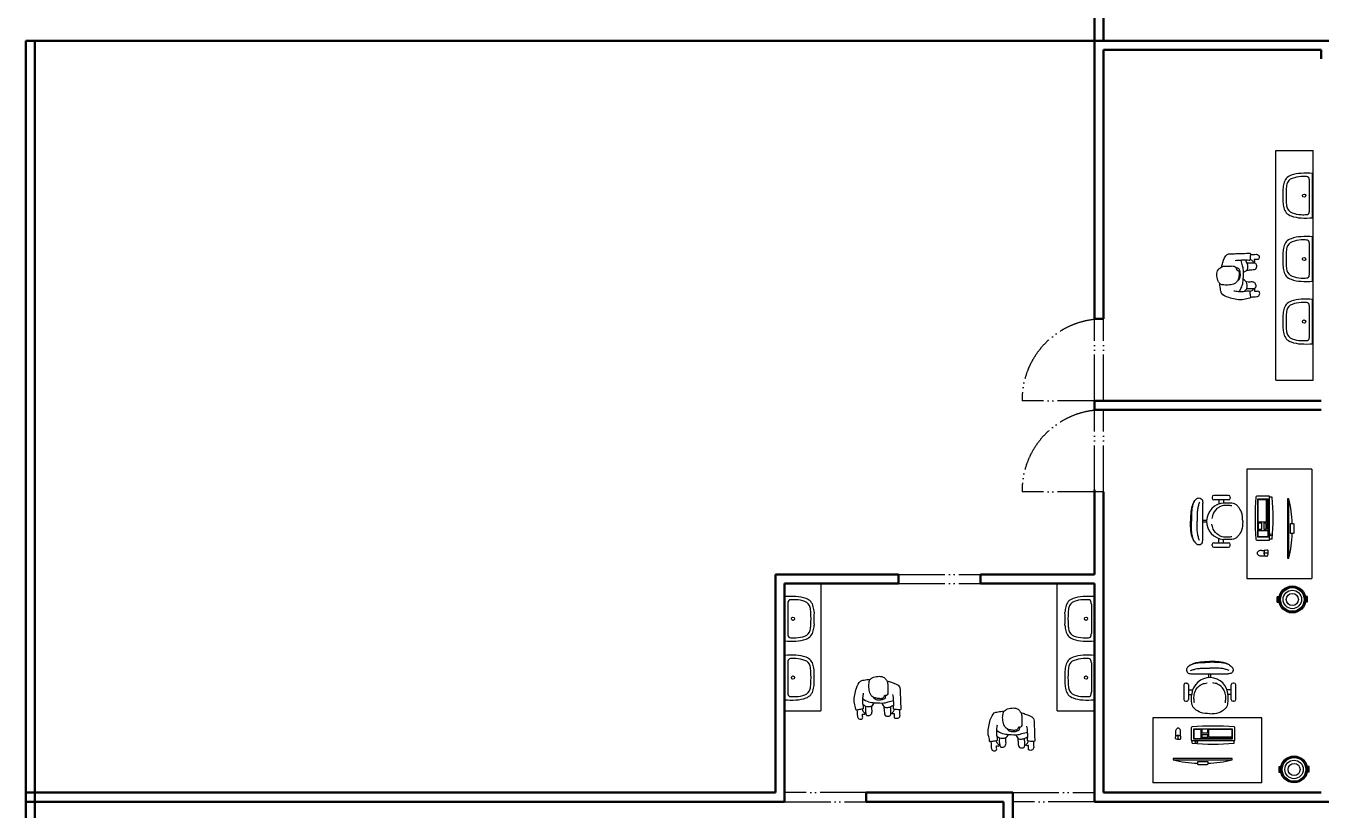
# Model space of a CAD drawing. Header units: millimetres. Extents: x 44692 to 333458, y -26854 to 14445.
# Drawn here: x 299404 to 313656, y -14780 to -6153 of the extents above; entities that cross this region are included whole.
import ezdxf

# ---------------------------------------------------------------- set-up
doc = ezdxf.new("R2010")
doc.units = ezdxf.units.MM
doc.header["$LTSCALE"] = 100
doc.linetypes.add('DIVIDEX2', pattern=[6.604, 5.08, -0.508, 0, -0.508, 0, -0.508])
for name, color, linetype in [('Mesas-estantes', 230, 'Continuous'), ('Muebles', 112, 'Continuous'), ('Personal', 171, 'Continuous'), ('Puertas', 43, 'DIVIDEX2')]:
    doc.layers.add(name, color=color, linetype=linetype)
doc.layers.add('Paredes', color=7, linetype='Continuous', lineweight=50)

# ---------------------------------------------------------------- blocks, each defined once
blk = doc.blocks.new('pa17-16')
for points, knots in [([(5.62, 2.554), (5.619, 2.543), (5.615, 2.525), (5.622, 2.49), (5.635, 2.429), (5.661, 2.406), (5.685, 2.391), (5.732, 2.383), (5.772, 2.384), (5.788, 2.397), (5.802, 2.427), (5.815, 2.416), (5.832, 2.43), (5.838, 2.457), (5.832, 2.504), (5.834, 2.562), (5.814, 2.594), (5.794, 2.628), (5.731, 2.639), (5.704, 2.63), (5.668, 2.626), (5.644, 2.605), (5.623, 2.596), (5.621, 2.567), (5.62, 2.554)], [0, 0, 0, 0, 0.297584, 0.631064, 1.068635, 1.39533, 1.69617, 2.097861, 2.458938, 2.716293, 3.010442, 3.199165, 3.447293, 3.731671, 4.119196, 4.541864, 4.881702, 5.22714, 5.673063, 5.989311, 6.327668, 6.644571, 6.906626, 7.259736, 7.259736, 7.259736, 7.259736]), ([(5.558, 2.439), (5.555, 2.422), (5.552, 2.385), (5.549, 2.333), (5.571, 2.26), (5.543, 2.259), (5.503, 2.253), (5.479, 2.243), (5.478, 2.281), (5.45, 2.344), (5.466, 2.423), (5.478, 2.503), (5.512, 2.58), (5.555, 2.585), (5.608, 2.596), (5.634, 2.6)], [0, 0, 0, 0, 0.404899, 0.829805, 1.276298, 1.516647, 1.885942, 2.122553, 2.418487, 2.881882, 3.382407, 3.897515, 4.613825, 5.020942, 5.393355, 5.393355, 5.393355, 5.393355]), ([(5.82, 2.585), (5.837, 2.582), (5.882, 2.567), (5.976, 2.542), (5.972, 2.461), (5.979, 2.393), (5.981, 2.315), (5.989, 2.261), (5.969, 2.266), (5.94, 2.266), (5.906, 2.267), (5.901, 2.281), (5.909, 2.318), (5.901, 2.361), (5.902, 2.401), (5.896, 2.424), (5.893, 2.435)], [6.682038, 6.682038, 6.682038, 6.682038, 7.076266, 7.806153, 8.304227, 8.77662, 9.284333, 9.649979, 9.844608, 10.160206, 10.472731, 10.661147, 10.998544, 11.371438, 11.724832, 12.051545, 12.051545, 12.051545, 12.051545]), ([(5.552, 2.381), (5.573, 2.365), (5.622, 2.34), (5.692, 2.338), (5.795, 2.332), (5.838, 2.352), (5.881, 2.361), (5.902, 2.366)], [0, 0, 0, 0, 0.49262, 0.970296, 1.525877, 1.91054, 2.357805, 2.357805, 2.357805, 2.357805]), ([(5.555, 2.321), (5.56, 2.315), (5.571, 2.304), (5.589, 2.292), (5.625, 2.291), (5.661, 2.297), (5.673, 2.315), (5.686, 2.33), (5.691, 2.338)], [0, 0, 0, 0, 0.262594, 0.520609, 0.853848, 1.185107, 1.43842, 1.738028, 1.738028, 1.738028, 1.738028]), ([(5.672, 2.399), (5.675, 2.395), (5.684, 2.383), (5.704, 2.372), (5.735, 2.37), (5.774, 2.373), (5.809, 2.387), (5.812, 2.401), (5.814, 2.42)], [0.121052, 0.121052, 0.121052, 0.121052, 0.297289, 0.584433, 0.895396, 1.26174, 1.600834, 1.760925, 1.760925, 1.760925, 1.760925]), ([(5.771, 2.336), (5.774, 2.331), (5.779, 2.32), (5.795, 2.295), (5.815, 2.285), (5.861, 2.291), (5.884, 2.306), (5.899, 2.312), (5.906, 2.315)], [0, 0, 0, 0, 0.233477, 0.532145, 0.79329, 1.163492, 1.458071, 1.725911, 1.725911, 1.725911, 1.725911]), ([(5.491, 2.248), (5.494, 2.237), (5.498, 2.215), (5.497, 2.181), (5.512, 2.145), (5.557, 2.147), (5.563, 2.168), (5.55, 2.213), (5.575, 2.2), (5.591, 2.209), (5.574, 2.226), (5.562, 2.234), (5.556, 2.252), (5.556, 2.26)], [0, 0, 0, 0, 0.324329, 0.654038, 0.980089, 1.31306, 1.562526, 1.890179, 2.123217, 2.319335, 2.559559, 2.78492, 3.066636, 3.066636, 3.066636, 3.066636]), ([(5.587, 2.295), (5.587, 2.288), (5.587, 2.267), (5.588, 2.187), (5.635, 2.19), (5.667, 2.213), (5.661, 2.262), (5.66, 2.288), (5.661, 2.301)], [0.078483, 0.078483, 0.078483, 0.078483, 0.321516, 0.797556, 1.122606, 1.448668, 1.830958, 2.166281, 2.166281, 2.166281, 2.166281]), ([(5.794, 2.299), (5.795, 2.286), (5.798, 2.261), (5.804, 2.2), (5.826, 2.187), (5.867, 2.191), (5.876, 2.212), (5.872, 2.261), (5.871, 2.286), (5.871, 2.298)], [0, 0, 0, 0, 0.353805, 0.775896, 1.041599, 1.377968, 1.615337, 2.001902, 2.313716, 2.313716, 2.313716, 2.313716]), ([(5.971, 2.265), (5.97, 2.255), (5.969, 2.234), (5.979, 2.202), (5.967, 2.164), (5.922, 2.163), (5.913, 2.183), (5.923, 2.229), (5.899, 2.213), (5.882, 2.221), (5.898, 2.24), (5.908, 2.248), (5.912, 2.262), (5.913, 2.268)], [0.038839, 0.038839, 0.038839, 0.038839, 0.324329, 0.654038, 0.980089, 1.31306, 1.562526, 1.890179, 2.123217, 2.319335, 2.559559, 2.78492, 2.989829, 2.989829, 2.989829, 2.989829])]:
    blk.add_open_spline(points, degree=3, knots=knots)

msp = doc.modelspace()

# ---------------------------------------------------------------- linework, layer by layer
at = {"layer": 'Mesas-estantes'}
for p, q in [((307651.952, -14332.695), (307651.952, -12860.029)), ((307651.952, -14587.573), (307651.952, -14432.695))]:
    msp.add_line(p, q, dxfattribs=at)
at = {"layer": 'Muebles'}
for p, q in [((313157.698, -10050.631), (313157.698, -7522.611)), ((313157.698, -7522.611), (313568.972, -7522.611)), ((313568.972, -10050.631), (313568.972, -7522.611)), ((313561.942, -8264.97), (313561.942, -7776.12)), ((313527.34, -8182.029), (313527.34, -7859.062)), ((313561.942, -8961.994), (313561.942, -8473.144)), ((313527.34, -8879.052), (313527.34, -8556.085)), ((313527.34, -9567.665), (313527.34, -9244.698)), ((313561.942, -9650.606), (313561.942, -9161.756)), ((313157.698, -10050.631), (313568.972, -10050.631)), ((313555.368, -11030.577), (312838.711, -11030.577)), ((312838.711, -11030.577), (312838.711, -12232.16)), ((313555.368, -11030.577), (313555.368, -12232.16)), ((312456.534, -11337.895), (312456.534, -11347.908)), ((312636.772, -11317.869), (312476.561, -11317.869)), ((312636.772, -11367.935), (312476.561, -11367.935)), ((312531.633, -11367.935), (312531.633, -11413.769)), ((312581.699, -11367.935), (312581.699, -11403.427)), ((312656.798, -11337.895), (312656.798, -11347.908)), ((313089.333, -11326.61), (312949.381, -11326.61)), ((312959.394, -11356.65), (313075.329, -11356.65)), ((312959.394, -11779.207), (312959.394, -11356.65)), ((312963.297, -11362.3), (313050.459, -11362.3)), ((312963.297, -11614.297), (312963.297, -11362.3)), ((313050.459, -11362.3), (313050.459, -11614.297)), ((313057.777, -11362.3), (313070.486, -11362.3)), ((313057.777, -11614.297), (313057.777, -11362.3)), ((313070.486, -11362.3), (313070.486, -11614.297)), ((313075.329, -11356.65), (313075.329, -11779.207)), ((313089.333, -11809.246), (313089.333, -11326.61)), ((313119.373, -11336.623), (313089.333, -11336.623)), ((313302.313, -11356.451), (313286.126, -11356.451)), ((313286.126, -11356.451), (313286.126, -12007.765)), ((313302.313, -12007.765), (313302.313, -11356.451)), ((312354.173, -11803.381), (312354.173, -11402.853)), ((312396.834, -11593.104), (312354.173, -11593.104)), ((312396.834, -11613.13), (312354.173, -11613.13)), ((313050.459, -11614.297), (312963.297, -11614.297)), ((313003.335, -11625.13), (312963.297, -11625.13)), ((312963.297, -11625.13), (312963.297, -11690.214)), ((313003.335, -11690.214), (313003.335, -11625.13)), ((313050.459, -11625.13), (313027.001, -11625.13)), ((313027.001, -11625.13), (313027.001, -11690.214)), ((313050.459, -11690.214), (313050.459, -11625.13)), ((313070.486, -11614.297), (313057.777, -11614.297)), ((313057.777, -11625.13), (313070.486, -11625.13)), ((313057.777, -11690.214), (313057.777, -11625.13)), ((313070.486, -11625.13), (313070.486, -11690.214)), ((312531.633, -11838.3), (312531.633, -11792.465)), ((312581.699, -11838.3), (312581.699, -11802.807)), ((312949.381, -11809.246), (313089.333, -11809.246)), ((313075.329, -11779.207), (312959.394, -11779.207)), ((312963.297, -11690.214), (313003.335, -11690.214)), ((312963.297, -11702.692), (313070.486, -11702.692)), ((312963.297, -11774.704), (312963.297, -11702.692)), ((313070.486, -11774.704), (312963.297, -11774.704)), ((313027.001, -11690.214), (313050.459, -11690.214)), ((313070.486, -11690.214), (313057.777, -11690.214)), ((313070.486, -11702.692), (313070.486, -11774.704)), ((313119.373, -11799.233), (313089.333, -11799.233)), ((312456.534, -11868.339), (312456.534, -11858.326)), ((312476.561, -11838.3), (312636.772, -11838.3)), ((312476.561, -11888.366), (312636.772, -11888.366)), ((312656.798, -11868.339), (312656.798, -11858.326)), ((313073.452, -11952.518), (313028.607, -11952.518)), ((313286.126, -12007.765), (313302.313, -12007.765)), ((312838.711, -12232.16), (313555.368, -12232.16)), ((308151.952, -12287.573), (308161.952, -12287.573)), ((308151.952, -12287.573), (308151.952, -13687.573)), ((310752.743, -13687.573), (310752.743, -12287.573)), ((307751.952, -12430.756), (307751.952, -12919.606)), ((307786.554, -12513.698), (307786.554, -12836.665)), ((311128.141, -12513.698), (311128.141, -12836.665)), ((311162.743, -12430.756), (311162.743, -12919.606)), ((313172.859, -12434.104), (313173.571, -12433.67)), ((313194.36, -12434.104), (313172.859, -12434.104)), ((313172.859, -12434.104), (313172.859, -12435.092)), ((313172.859, -12435.092), (313172.859, -12491.972)), ((313172.859, -12435.092), (313174.281, -12435.092)), ((313172.859, -12491.972), (313172.859, -12492.96)), ((313172.859, -12491.972), (313174.281, -12491.972)), ((313172.859, -12492.96), (313173.571, -12493.394)), ((313172.859, -12492.96), (313194.612, -12492.96)), ((313194.447, -12433.67), (313173.571, -12433.67)), ((313173.571, -12493.394), (313194.702, -12493.394)), ((313174.281, -12491.972), (313174.281, -12435.092)), ((313181.391, -12435.092), (313174.281, -12435.092)), ((313181.391, -12491.972), (313174.281, -12491.972)), ((313181.391, -12491.972), (313181.391, -12435.092)), ((313182.813, -12435.092), (313181.391, -12435.092)), ((313181.391, -12491.972), (313182.813, -12491.972)), ((313182.813, -12435.092), (313182.813, -12491.972)), ((313194.168, -12435.092), (313182.813, -12435.092)), ((313194.411, -12491.972), (313182.813, -12491.972)), ((313504.554, -12429.691), (313484.326, -12429.691)), ((313505.266, -12430.125), (313484.425, -12430.125)), ((313484.646, -12431.113), (313495.312, -12431.113)), ((313485.708, -12489.415), (313504.554, -12489.415)), ((313485.786, -12488.981), (313505.266, -12488.981)), ((313485.959, -12487.993), (313496.734, -12487.993)), ((313495.312, -12487.993), (313495.312, -12431.113)), ((313496.734, -12431.113), (313495.312, -12431.113)), ((313495.312, -12487.993), (313496.734, -12487.993)), ((313496.734, -12431.113), (313496.734, -12487.993)), ((313496.734, -12431.113), (313503.844, -12431.113)), ((313496.734, -12487.993), (313503.844, -12487.993)), ((313503.844, -12431.113), (313503.844, -12487.993)), ((313505.266, -12431.113), (313503.844, -12431.113)), ((313503.844, -12487.993), (313505.266, -12487.993)), ((313505.266, -12430.125), (313504.554, -12429.691)), ((313505.266, -12488.981), (313504.554, -12489.415)), ((313505.266, -12431.113), (313505.266, -12430.125)), ((313505.266, -12487.993), (313505.266, -12431.113)), ((313505.266, -12488.981), (313505.266, -12487.993)), ((307751.952, -13078.222), (307751.952, -13567.072)), ((311162.743, -13078.222), (311162.743, -13567.072)), ((307786.554, -13161.164), (307786.554, -13484.131)), ((311128.141, -13161.164), (311128.141, -13484.131)), ((312167.048, -13382.238), (312177.061, -13382.238)), ((312232.006, -13279.877), (312632.534, -13279.877)), ((312422.257, -13322.538), (312422.257, -13279.877)), ((312442.283, -13322.538), (312442.283, -13279.877)), ((312697.492, -13382.238), (312687.479, -13382.238)), ((312147.021, -13402.264), (312147.021, -13562.475)), ((312197.087, -13402.264), (312197.087, -13562.475)), ((312197.087, -13457.337), (312242.922, -13457.337)), ((312197.087, -13507.403), (312232.58, -13507.403)), ((312667.453, -13457.337), (312621.618, -13457.337)), ((312667.453, -13507.403), (312631.96, -13507.403)), ((312667.453, -13562.475), (312667.453, -13402.264)), ((312717.519, -13562.475), (312717.519, -13402.264)), ((312167.048, -13582.502), (312177.061, -13582.502)), ((312697.492, -13582.502), (312687.479, -13582.502)), ((307751.952, -13687.573), (308151.952, -13687.573)), ((310752.743, -13687.573), (311162.743, -13687.573)), ((313004.81, -13764.414), (311803.227, -13764.414)), ((311803.227, -13764.414), (311803.227, -14481.072)), ((313004.81, -14481.072), (313004.81, -13764.414)), ((312082.869, -13999.156), (312082.869, -13954.311)), ((312226.141, -13875.084), (312226.141, -14015.037)), ((312256.18, -14001.033), (312256.18, -13885.097)), ((312256.18, -13885.097), (312678.737, -13885.097)), ((312260.683, -13996.189), (312260.683, -13889)), ((312260.683, -13889), (312332.695, -13889)), ((312332.695, -13889), (312332.695, -13996.189)), ((312410.257, -13889), (312345.173, -13889)), ((312345.173, -13889), (312345.173, -13929.039)), ((312345.173, -13929.039), (312410.257, -13929.039)), ((312410.257, -13952.705), (312345.173, -13952.705)), ((312345.173, -13952.705), (312345.173, -13976.163)), ((312410.257, -13929.039), (312410.257, -13889)), ((312410.257, -13976.163), (312410.257, -13952.705)), ((312421.09, -13976.163), (312421.09, -13889)), ((312421.09, -13889), (312673.088, -13889)), ((312673.088, -13889), (312673.088, -13976.163)), ((312678.737, -13885.097), (312678.737, -14001.033)), ((312708.777, -14015.037), (312708.777, -13875.084)), ((312226.141, -14015.037), (312708.777, -14015.037)), ((312236.154, -14045.076), (312236.154, -14015.037)), ((312678.737, -14001.033), (312256.18, -14001.033)), ((312332.695, -13996.189), (312260.683, -13996.189)), ((312345.173, -13976.163), (312410.257, -13976.163)), ((312345.173, -13996.189), (312345.173, -13983.481)), ((312345.173, -13983.481), (312410.257, -13983.481)), ((312410.257, -13996.189), (312345.173, -13996.189)), ((312410.257, -13983.481), (312410.257, -13996.189)), ((312673.088, -13976.163), (312421.09, -13976.163)), ((312421.09, -13996.189), (312421.09, -13983.481)), ((312421.09, -13983.481), (312673.088, -13983.481)), ((312673.088, -13996.189), (312421.09, -13996.189)), ((312673.088, -13983.481), (312673.088, -13996.189)), ((312698.764, -14045.076), (312698.764, -14015.037)), ((312027.622, -14211.83), (312027.622, -14228.017)), ((312678.936, -14211.83), (312027.622, -14211.83)), ((312027.622, -14228.017), (312678.936, -14228.017)), ((312678.936, -14228.017), (312678.936, -14211.83)), ((313191.897, -14303.983), (313192.609, -14303.55)), ((313213.399, -14303.983), (313191.897, -14303.983)), ((313191.897, -14303.983), (313191.897, -14304.972)), ((313191.897, -14304.972), (313191.897, -14361.852)), ((313191.897, -14304.972), (313193.319, -14304.972)), ((313191.897, -14361.852), (313191.897, -14362.84)), ((313191.897, -14361.852), (313193.319, -14361.852)), ((313191.897, -14362.84), (313192.609, -14363.274)), ((313191.897, -14362.84), (313213.65, -14362.84)), ((313213.485, -14303.55), (313192.609, -14303.55)), ((313192.609, -14363.274), (313213.74, -14363.274)), ((313193.319, -14361.852), (313193.319, -14304.972)), ((313200.429, -14304.972), (313193.319, -14304.972)), ((313200.429, -14361.852), (313193.319, -14361.852)), ((313200.429, -14361.852), (313200.429, -14304.972)), ((313201.851, -14304.972), (313200.429, -14304.972)), ((313200.429, -14361.852), (313201.851, -14361.852)), ((313201.851, -14304.972), (313201.851, -14361.852)), ((313213.206, -14304.972), (313201.851, -14304.972)), ((313213.449, -14361.852), (313201.851, -14361.852)), ((313523.593, -14299.571), (313503.365, -14299.571)), ((313524.305, -14300.004), (313503.464, -14300.004)), ((313503.684, -14300.993), (313514.351, -14300.993)), ((313504.746, -14359.295), (313523.593, -14359.295)), ((313504.824, -14358.861), (313524.305, -14358.861)), ((313504.997, -14357.873), (313515.773, -14357.873)), ((313514.351, -14357.873), (313514.351, -14300.993)), ((313515.773, -14300.993), (313514.351, -14300.993)), ((313514.351, -14357.873), (313515.773, -14357.873)), ((313515.773, -14300.993), (313515.773, -14357.873)), ((313515.773, -14300.993), (313522.883, -14300.993)), ((313515.773, -14357.873), (313522.883, -14357.873)), ((313522.883, -14300.993), (313522.883, -14357.873)), ((313524.305, -14300.993), (313522.883, -14300.993)), ((313522.883, -14357.873), (313524.305, -14357.873)), ((313524.305, -14300.004), (313523.593, -14299.571)), ((313524.305, -14358.861), (313523.593, -14359.295)), ((313524.305, -14300.993), (313524.305, -14300.004)), ((313524.305, -14357.873), (313524.305, -14300.993)), ((313524.305, -14358.861), (313524.305, -14357.873)), ((313004.81, -14481.072), (311803.227, -14481.072))]:
    msp.add_line(p, q, dxfattribs=at)
for points in [[(313356.675, -11634.958), (313356.675, -11729.258, -0.414213562), (313349.041, -11736.892), (313318.392, -11736.892), (313318.392, -11627.325), (313349.041, -11627.325, -0.414213562)], [(312400.429, -14282.378), (312306.129, -14282.378, -0.414213562), (312298.495, -14274.745), (312298.495, -14244.095), (312408.062, -14244.095), (312408.062, -14274.745, -0.414213562)]]:
    msp.add_lwpolyline(points, format="xyb", close=True, dxfattribs=at)
for centre, radius in [((313468.698, -8020.545), 17.983), ((313468.698, -8717.569), 17.983), ((313468.698, -9406.181), 17.983), ((313106.019, -11751.385), 12.174), ((313339.815, -12462.912), 148.28), ((313339.815, -12462.912), 137.813), ((313339.815, -12462.912), 129.948), ((313339.815, -12462.912), 101.508), ((313339.815, -12462.912), 66.656), ((307845.196, -12675.181), 17.983), ((311069.499, -12675.181), 17.983), ((307845.196, -13322.647), 17.983), ((311069.499, -13322.647), 17.983), ((312284.002, -14031.723), 12.174), ((313358.854, -14332.791), 148.28), ((313358.854, -14332.791), 137.813), ((313358.854, -14332.791), 129.948), ((313358.854, -14332.791), 101.508), ((313358.854, -14332.791), 66.656)]:
    msp.add_circle(centre, radius, dxfattribs=at)
for centre, radius, start, end in [((313367.053, -7914.99), 125.102, 109.34062, 167.4428702), ((313367.053, -7914.99), 89.135, 109.34062, 167.4428702), ((313455.095, -8165.829), 390.943, 92.6930361, 109.3406203), ((313455.095, -8165.829), 354.977, 92.6930361, 109.3406203), ((313491.832, -8946.853), 1172.83, 86.5729043, 92.6930361), ((313456.234, -8947.968), 1136.863, 88.0233762, 90.8979986), ((313495.282, -7843.057), 31.275, 5.5937168, 89.6994569), ((314406.962, -8020.545), 1172.83, 176.4982177, 183.5017823), ((313626.535, -7972.788), 390.943, 167.4428702, 176.4982177), ((314406.962, -8020.545), 1136.863, 176.4982177, 183.5017823), ((313626.535, -7972.788), 354.977, 167.4428702, 176.4982177), ((313331.868, -7859.062), 195.472, 0.0000002, 5.5937168), ((313626.535, -8068.302), 390.943, 183.5017823, 192.5571298), ((313626.535, -8068.302), 354.977, 183.5017823, 192.5571298), ((313367.053, -8126.1), 125.102, 192.5571298, 250.65938), ((313367.053, -8126.1), 89.135, 192.5571298, 250.65938), ((313455.095, -7875.261), 390.943, 250.6593797, 267.3069639), ((313455.095, -7875.261), 354.977, 250.6593797, 267.3069639), ((313491.832, -7094.238), 1172.83, 267.3069639, 273.4270957), ((313456.234, -7093.122), 1136.863, 269.1020014, 271.9766238), ((313495.282, -8198.033), 31.275, 270.3005431, 354.4062832), ((313331.868, -8182.029), 195.472, 354.4062832, 359.9999998), ((313367.053, -8612.014), 125.102, 109.34062, 167.4428702), ((313367.053, -8612.014), 89.135, 109.34062, 167.4428702), ((313455.095, -8862.853), 390.943, 92.6930361, 109.3406203), ((313455.095, -8862.853), 354.977, 92.6930361, 109.3406203), ((313491.832, -9643.876), 1172.83, 86.5729043, 92.6930361), ((313456.234, -9644.992), 1136.863, 88.0233762, 90.8979986), ((313495.282, -8540.08), 31.275, 5.5937168, 89.6994569), ((313331.868, -8556.085), 195.472, 0.0000002, 5.5937168), ((314406.962, -8717.569), 1172.83, 176.4982177, 183.5017823), ((313626.535, -8669.811), 390.943, 167.4428702, 176.4982177), ((314406.962, -8717.569), 1136.863, 176.4982177, 183.5017823), ((313626.535, -8669.811), 354.977, 167.4428702, 176.4982177), ((313626.535, -8765.326), 390.943, 183.5017823, 192.5571298), ((313626.535, -8765.326), 354.977, 183.5017823, 192.5571298), ((313367.053, -8823.123), 125.102, 192.5571298, 250.65938), ((313367.053, -8823.123), 89.135, 192.5571298, 250.65938), ((313455.095, -8572.284), 390.943, 250.6593797, 267.3069639), ((313455.095, -8572.284), 354.977, 250.6593797, 267.3069639), ((313491.832, -7791.261), 1172.83, 267.3069639, 273.4270957), ((313456.234, -7790.145), 1136.863, 269.1020014, 271.9766238), ((313495.282, -8895.057), 31.275, 270.3005431, 354.4062832), ((313331.868, -8879.052), 195.472, 354.4062832, 359.9999998), ((313367.053, -9300.627), 125.102, 109.34062, 167.4428702), ((313367.053, -9300.627), 89.135, 109.34062, 167.4428702), ((313455.095, -9551.466), 390.943, 92.6930361, 109.3406203), ((313455.095, -9551.466), 354.977, 92.6930361, 109.3406203), ((313491.832, -10332.489), 1172.83, 86.5729043, 92.6930361), ((313456.234, -10333.605), 1136.863, 88.0233762, 90.8979986), ((313495.282, -9228.693), 31.275, 5.5937168, 89.6994569), ((313331.868, -9244.698), 195.472, 0.0000002, 5.5937168), ((314406.962, -9406.181), 1172.83, 176.4982177, 183.5017823), ((313626.535, -9358.424), 390.943, 167.4428702, 176.4982177), ((314406.962, -9406.181), 1136.863, 176.4982177, 183.5017823), ((313626.535, -9358.424), 354.977, 167.4428702, 176.4982177), ((313626.535, -9453.939), 390.943, 183.5017823, 192.5571298), ((313367.053, -9511.736), 125.102, 192.5571298, 250.65938), ((313626.535, -9453.939), 354.977, 183.5017823, 192.5571298), ((313367.053, -9511.736), 89.135, 192.5571298, 250.65938), ((313455.095, -9260.897), 390.943, 250.6593797, 267.3069639), ((313455.095, -9260.897), 354.977, 250.6593797, 267.3069639), ((313491.832, -8479.874), 1172.83, 267.3069639, 273.4270957), ((313456.234, -8478.758), 1136.863, 269.1020014, 271.9766238), ((313495.282, -9583.67), 31.275, 270.3005431, 354.4062832), ((313331.868, -9567.665), 195.472, 354.4062832, 359.9999998), ((312476.561, -11337.895), 20.026, 90, 180), ((312476.561, -11347.908), 20.026, 180, 270), ((312636.772, -11337.895), 20.026, 0, 90), ((312636.772, -11347.908), 20.026, 270, 0), ((315660.203, -11567.928), 2730.65, 175.140832, 184.859168), ((312949.381, -11336.623), 10.013, 90, 180), ((310110.653, -11567.928), 3017.598, 355.6038543, 4.3961457), ((311914.584, -11682.108), 1425.428, 2.202588, 13.2065658), ((312596.848, -11603.117), 200.264, 91.3986494, 265.6618414), ((312949.381, -11799.233), 10.013, 180, 270), ((311914.584, -11682.108), 1425.428, 346.7934342, 357.797412), ((312476.561, -11858.326), 20.026, 90, 180), ((312476.561, -11868.339), 20.026, 180, 270), ((312636.772, -11858.326), 20.026, 0, 90), ((312636.772, -11868.339), 20.026, 270, 0), ((307822.062, -13601.489), 1172.83, 87.3069639, 93.4270957), ((307982.026, -12513.698), 195.472, 174.4062832, 179.9999998), ((307818.612, -12497.693), 31.275, 90.3005431, 174.4062832), ((307857.66, -13602.605), 1136.863, 89.1020014, 91.9766238), ((307858.799, -12820.466), 354.977, 70.6593797, 87.3069639), ((307858.799, -12820.466), 390.943, 70.6593797, 87.3069639), ((307946.841, -12569.627), 89.135, 12.5571298, 70.65938), ((307946.841, -12569.627), 125.102, 12.5571298, 70.65938), ((310967.854, -12569.627), 125.102, 109.34062, 167.4428702), ((310967.854, -12569.627), 89.135, 109.34062, 167.4428702), ((311055.896, -12820.466), 390.943, 92.6930361, 109.3406203), ((311055.896, -12820.466), 354.977, 92.6930361, 109.3406203), ((311092.633, -13601.489), 1172.83, 86.5729043, 92.6930361), ((311057.035, -13602.605), 1136.863, 88.0233762, 90.8979986), ((311096.083, -12497.693), 31.275, 5.5937168, 89.6994569), ((310932.669, -12513.698), 195.472, 0.0000002, 5.5937168), ((307687.358, -12627.424), 354.977, 3.5017823, 12.5571298), ((306906.932, -12675.181), 1136.863, 356.4982177, 3.5017823), ((307687.358, -12627.424), 390.943, 3.5017823, 12.5571298), ((309248.212, -12675.181), 1172.83, 176.4982177, 183.5017823), ((311227.337, -12627.424), 390.943, 167.4428702, 176.4982177), ((309666.483, -12675.181), 1172.83, 356.4982177, 3.5017823), ((312007.763, -12675.181), 1136.863, 176.4982177, 183.5017823), ((311227.337, -12627.424), 354.977, 167.4428702, 176.4982177), ((307946.841, -12780.736), 89.135, 289.34062, 347.4428702), ((307946.841, -12780.736), 125.102, 289.34062, 347.4428702), ((307687.358, -12722.939), 354.977, 347.4428702, 356.4982177), ((307687.358, -12722.939), 390.943, 347.4428702, 356.4982177), ((311227.337, -12722.939), 390.943, 183.5017823, 192.5571298), ((310967.854, -12780.736), 125.102, 192.5571298, 250.65938), ((311227.337, -12722.939), 354.977, 183.5017823, 192.5571298), ((310967.854, -12780.736), 89.135, 192.5571298, 250.65938), ((307822.062, -11748.874), 1172.83, 266.5729043, 272.6930361), ((307982.026, -12836.665), 195.472, 180.0000002, 185.5937168), ((307818.612, -12852.67), 31.275, 185.5937168, 269.6994569), ((307857.66, -11747.758), 1136.863, 268.0233762, 270.8979986), ((307858.799, -12529.897), 354.977, 272.6930361, 289.3406203), ((307858.799, -12529.897), 390.943, 272.6930361, 289.3406203), ((311055.896, -12529.897), 390.943, 250.6593797, 267.3069639), ((311055.896, -12529.897), 354.977, 250.6593797, 267.3069639), ((311092.633, -11748.874), 1172.83, 267.3069639, 273.4270957), ((311057.035, -11747.758), 1136.863, 269.1020014, 271.9766238), ((311096.083, -12852.67), 31.275, 270.3005431, 354.4062832), ((310932.669, -12836.665), 195.472, 354.4062832, 359.9999998), ((307822.062, -14248.955), 1172.83, 87.3069639, 93.4270957), ((307858.799, -13467.932), 390.943, 70.6593797, 87.3069639), ((307946.841, -13217.093), 125.102, 12.5571298, 70.65938), ((310967.854, -13217.093), 125.102, 109.34062, 167.4428702), ((311055.896, -13467.932), 390.943, 92.6930361, 109.3406203), ((311092.633, -14248.955), 1172.83, 86.5729043, 92.6930361), ((307982.026, -13161.164), 195.472, 174.4062832, 179.9999998), ((307818.612, -13145.159), 31.275, 90.3005431, 174.4062832), ((307857.66, -14250.071), 1136.863, 89.1020014, 91.9766238), ((307858.799, -13467.932), 354.977, 70.6593797, 87.3069639), ((307946.841, -13217.093), 89.135, 12.5571298, 70.65938), ((307687.358, -13274.89), 354.977, 3.5017823, 12.5571298), ((306906.932, -13322.647), 1136.863, 356.4982177, 3.5017823), ((307687.358, -13274.89), 390.943, 3.5017823, 12.5571298), ((306906.932, -13322.647), 1172.83, 356.4982177, 3.5017823), ((312007.763, -13322.647), 1172.83, 176.4982177, 183.5017823), ((311227.337, -13274.89), 390.943, 167.4428702, 176.4982177), ((312007.763, -13322.647), 1136.863, 176.4982177, 183.5017823), ((311227.337, -13274.89), 354.977, 167.4428702, 176.4982177), ((310967.854, -13217.093), 89.135, 109.34062, 167.4428702), ((311055.896, -13467.932), 354.977, 92.6930361, 109.3406203), ((311057.035, -14250.071), 1136.863, 88.0233762, 90.8979986), ((311096.083, -13145.159), 31.275, 5.5937168, 89.6994569), ((310932.669, -13161.164), 195.472, 0.0000002, 5.5937168), ((307687.358, -13370.405), 354.977, 347.4428702, 356.4982177), ((307687.358, -13370.405), 390.943, 347.4428702, 356.4982177), ((311227.337, -13370.405), 390.943, 183.5017823, 192.5571298), ((311227.337, -13370.405), 354.977, 183.5017823, 192.5571298), ((312167.048, -13402.264), 20.026, 90, 180), ((312177.061, -13402.264), 20.026, 0, 90), ((312432.27, -13522.551), 200.264, 1.3986494, 175.6618414), ((312687.479, -13402.264), 20.026, 90, 180), ((312697.492, -13402.264), 20.026, 0, 90), ((307982.026, -13484.131), 195.472, 180.0000002, 185.5937168), ((307818.612, -13500.135), 31.275, 185.5937168, 269.6994569), ((307857.66, -12395.224), 1136.863, 268.0233762, 270.8979986), ((307858.799, -13177.363), 354.977, 272.6930361, 289.3406203), ((307946.841, -13428.202), 89.135, 289.34062, 347.4428702), ((307946.841, -13428.202), 125.102, 289.34062, 347.4428702), ((310967.854, -13428.202), 125.102, 192.5571298, 250.65938), ((310967.854, -13428.202), 89.135, 192.5571298, 250.65938), ((311055.896, -13177.363), 354.977, 250.6593797, 267.3069639), ((311057.035, -12395.224), 1136.863, 269.1020014, 271.9766238), ((311096.083, -13500.135), 31.275, 270.3005431, 354.4062832), ((310932.669, -13484.131), 195.472, 354.4062832, 359.9999998), ((307822.062, -12396.34), 1172.83, 266.5729043, 272.6930361), ((307858.799, -13177.363), 390.943, 272.6930361, 289.3406203), ((311055.896, -13177.363), 390.943, 250.6593797, 267.3069639), ((311092.633, -12396.34), 1172.83, 267.3069639, 273.4270957), ((312167.048, -13562.475), 20.026, 180, 270), ((312177.061, -13562.475), 20.026, 270, 0), ((312687.479, -13562.475), 20.026, 180, 270), ((312697.492, -13562.475), 20.026, 270, 0), ((312236.154, -13875.084), 10.013, 90, 180), ((312467.459, -16585.907), 2730.65, 85.140832, 94.859168), ((312698.764, -13875.084), 10.013, 0, 90), ((312467.459, -11036.357), 3017.598, 265.6038543, 274.3961457), ((312353.279, -12840.287), 1425.428, 256.7934342, 267.797412), ((312353.279, -12840.287), 1425.428, 272.202588, 283.2065658)]:
    msp.add_arc(centre, radius, start, end, dxfattribs=at)
for points in [[(312259.113, -11386.377), (312238.214, -11431.042), (312221.655, -11524.79), (312217.856, -11603.117)], [(312259.113, -11386.377), (312249.121, -11409.335), (312237.332, -11449.452), (312231.091, -11500.315), (312228.332, -11603.117)], [(312259.113, -11386.377), (312276.426, -11364.417), (312304.017, -11347.007), (312325.01, -11348.808), (312346.603, -11363.816), (312352.527, -11384.039), (312354.173, -11402.853)], [(312318.569, -11391.242), (312312.282, -11409.335), (312300.493, -11449.452), (312294.252, -11500.315), (312291.493, -11603.117)], [(312794.637, -11603.117), (312779.087, -11501.54), (312741.73, -11438.934), (312718.273, -11417.195), (312660.066, -11402.413), (312581.699, -11403.427)], [(312673.114, -11432.704), (312627.245, -11428.19), (312566.945, -11433.735), (312529.837, -11450.242), (312467.991, -11518.333), (312454.942, -11572.052)], [(312259.113, -11819.857), (312238.214, -11775.192), (312221.655, -11681.444), (312217.856, -11603.117)], [(312259.113, -11819.857), (312249.121, -11796.9), (312237.332, -11756.782), (312231.091, -11705.92), (312228.332, -11603.117)], [(312318.569, -11814.992), (312312.282, -11796.9), (312300.493, -11756.782), (312294.252, -11705.92), (312291.493, -11603.117)], [(312673.114, -11773.53), (312627.245, -11778.044), (312566.945, -11772.499), (312529.837, -11755.992), (312467.991, -11687.901), (312454.942, -11634.182)], [(312794.637, -11603.117), (312779.087, -11704.694), (312741.73, -11767.3), (312718.273, -11789.039), (312660.066, -11803.821), (312581.699, -11802.807)], [(312259.113, -11819.857), (312276.426, -11841.818), (312304.017, -11859.227), (312325.01, -11857.426), (312346.603, -11842.418), (312352.527, -11822.195), (312354.173, -11803.381)], [(312215.53, -13184.817), (312193.57, -13202.129), (312176.16, -13229.721), (312177.961, -13250.714), (312192.969, -13272.307), (312213.192, -13278.23), (312232.006, -13279.877)], [(312215.53, -13184.817), (312260.195, -13163.917), (312353.943, -13147.359), (312432.27, -13143.56)], [(312215.53, -13184.817), (312238.487, -13174.824), (312278.605, -13163.035), (312329.468, -13156.794), (312432.27, -13154.036)], [(312220.395, -13244.273), (312238.487, -13237.986), (312278.605, -13226.197), (312329.468, -13219.956), (312432.27, -13217.197)], [(312649.01, -13184.817), (312604.345, -13163.917), (312510.597, -13147.359), (312432.27, -13143.56)], [(312649.01, -13184.817), (312626.052, -13174.824), (312585.935, -13163.035), (312535.072, -13156.794), (312432.27, -13154.036)], [(312644.145, -13244.273), (312626.052, -13237.986), (312585.935, -13226.197), (312535.072, -13219.956), (312432.27, -13217.197)], [(312649.01, -13184.817), (312670.97, -13202.129), (312688.38, -13229.721), (312686.579, -13250.714), (312671.571, -13272.307), (312651.348, -13278.23), (312632.534, -13279.877)], [(312261.857, -13598.818), (312257.343, -13552.949), (312262.888, -13492.649), (312279.395, -13455.541), (312347.486, -13393.695), (312401.205, -13380.645)], [(312602.683, -13598.818), (312607.197, -13552.949), (312601.652, -13492.649), (312585.145, -13455.541), (312517.054, -13393.695), (312463.335, -13380.645)], [(312432.27, -13720.34), (312330.693, -13704.79), (312268.087, -13667.433), (312246.348, -13643.977), (312231.566, -13585.769), (312232.58, -13507.403)], [(312432.27, -13720.34), (312533.847, -13704.79), (312596.453, -13667.433), (312618.192, -13643.977), (312632.974, -13585.769), (312631.96, -13507.403)]]:
    msp.add_spline(points, degree=3, dxfattribs=at)
for points, start_tangent, end_tangent in [([(313073.467, -11954.507), (313070.189, -11972.756), (313066.754, -11980.243), (313063.632, -11984.922), (313046.994, -11982.778), (313028.794, -11982.813), (313004.45, -11982.813), (312989.947, -11982.427), (312975.741, -11979.151), (312958.724, -11966.517), (312952.011, -11953.104), (312958.724, -11938.13), (312975.584, -11926.744), (312991.352, -11924.716), (313007.744, -11927.368), (313031.473, -11925.184), (313059.474, -11921.841), (313069.312, -11922.007), (313073.155, -11931.267), (313073.467, -11954.507)], (0.019344641, -0.999812875), (0.019344641, -0.999812875)), ([(312080.88, -13999.171), (312062.631, -13995.893), (312055.144, -13992.458), (312050.465, -13989.336), (312052.609, -13972.698), (312052.574, -13954.498), (312052.574, -13930.154), (312052.96, -13915.65), (312056.236, -13901.444), (312068.87, -13884.428), (312082.283, -13877.715), (312097.257, -13884.428), (312108.643, -13901.288), (312110.671, -13917.055), (312108.019, -13933.447), (312110.203, -13957.176), (312113.546, -13985.178), (312113.38, -13995.015), (312104.12, -13998.859), (312080.88, -13999.171)], (-0.999812875, -0.019344641), (-0.999812875, -0.019344641))]:
    msp.add_spline(points, degree=3, dxfattribs=dict(at, start_tangent=start_tangent, end_tangent=end_tangent))
for points in [[(313034.123, -11982.285), (313034.213, -11978.578), (313034.276, -11973.832), (313033.565, -11967.537), (313031.91, -11963.092), (313030.214, -11958.023), (313027.57, -11951.708), (313030.959, -11946.057), (313033.231, -11939.899), (313034.112, -11932.945), (313034.272, -11927.668), (313034.336, -11924.804)], [(312053.102, -13959.826), (312056.809, -13959.916), (312061.555, -13959.979), (312067.85, -13959.269), (312072.295, -13957.613), (312077.364, -13955.918), (312083.679, -13953.274), (312089.33, -13956.663), (312095.488, -13958.934), (312102.442, -13959.816), (312107.719, -13959.976), (312110.583, -13960.04)]]:
    msp.add_open_spline(points, degree=3, knots=[0.00138497337, 0.00138497337, 0.00138497337, 0.00138497337, 0.01248111383, 0.01559473933, 0.02029642355, 0.02655099404, 0.03192591492, 0.03964303848, 0.04456753599, 0.05180677404, 0.0604018682, 0.0604018682, 0.0604018682, 0.0604018682], dxfattribs=at)
at = {"layer": 'Paredes'}
for p, q in [((311162.743, -5618.998), (311162.743, -6316.242)), ((311262.743, -6316.242), (311262.743, -5618.998)), ((311162.743, -6316.242), (299404.397, -6316.242)), ((299504.397, -13273.065), (299504.397, -6316.242)), ((311162.743, -6416.242), (311162.743, -6316.242)), ((311162.743, -6316.242), (314471.035, -6316.242)), ((311162.743, -9377.482), (311162.743, -6416.242)), ((311262.743, -9377.482), (311262.743, -6416.242)), ((313656.187, -6416.242), (311262.743, -6416.242)), ((313656.187, -6514.329), (313656.187, -6416.242)), ((311162.743, -9377.482), (311262.743, -9377.482)), ((311162.743, -10377.482), (311162.743, -10277.482)), ((311262.743, -10277.482), (311162.743, -10277.482)), ((313656.187, -10377.482), (311162.743, -10377.482)), ((313656.187, -10277.482), (311262.743, -10277.482)), ((311162.743, -12090.736), (311162.743, -11256.297)), ((311262.743, -14587.573), (311262.743, -11277.482)), ((311162.743, -12187.573), (311162.743, -12090.736)), ((307651.952, -14332.695), (307651.952, -12187.573)), ((307651.952, -12187.573), (309007.743, -12187.573)), ((309007.743, -12187.573), (309007.743, -12287.573)), ((309907.743, -12187.573), (311162.743, -12187.573)), ((309907.743, -12287.573), (309907.743, -12187.573)), ((307751.952, -14687.573), (307751.952, -12287.573)), ((309007.743, -12287.573), (307751.952, -12287.573)), ((311162.743, -12287.573), (309907.743, -12287.573)), ((311162.743, -14687.573), (311162.743, -12287.573)), ((307651.952, -14332.695), (307651.952, -12887.926)), ((299504.397, -13817.005), (299504.397, -13273.065)), ((299504.397, -13771.147), (299504.397, -16613.147)), ((299504.397, -16158.683), (299504.397, -13917.005)), ((307651.952, -14587.573), (307651.952, -14332.695)), ((299504.397, -14578.552), (299504.397, -14478.552)), ((307651.952, -14587.573), (307651.952, -14432.695)), ((306572.295, -14587.573), (299404.397, -14587.573)), ((306572.295, -14587.573), (307651.952, -14587.573)), ((308651.952, -14687.573), (308651.952, -14587.573)), ((308651.952, -14587.573), (310262.743, -14587.573)), ((310262.743, -14687.573), (310262.743, -14587.573)), ((311262.743, -14587.573), (313656.187, -14587.573)), ((299404.397, -14687.573), (304764.726, -14687.573)), ((306572.295, -14687.573), (299404.397, -14687.573)), ((306472.295, -14687.573), (307651.952, -14687.573)), ((307751.952, -14687.573), (307651.952, -14687.573)), ((308784.864, -14687.573), (308651.952, -14687.573)), ((308784.864, -14687.573), (310162.743, -14687.573)), ((310162.743, -15587.573), (310162.743, -14687.573)), ((310262.743, -15587.573), (310262.743, -14687.573)), ((311162.743, -14687.573), (313756.187, -14687.573))]:
    msp.add_line(p, q, dxfattribs=at)
at = {"layer": 'Paredes', "color": 0}
for p, q in [((299404.397, -16058.683), (299404.397, -6316.242)), ((304864.726, -14587.573), (299404.397, -14587.573))]:
    msp.add_line(p, q, dxfattribs=at)
at = {"layer": 'Puertas'}
for p, q in [((311162.743, -10277.482), (311162.743, -9377.482)), ((311262.743, -10277.482), (311262.743, -9377.482)), ((311262.743, -10277.482), (310365.687, -10277.482)), ((311162.743, -11277.482), (311162.743, -10377.482)), ((311262.743, -11277.482), (311262.743, -10377.482)), ((311262.743, -11277.482), (310365.687, -11277.482)), ((309007.743, -12187.573), (309907.743, -12187.573)), ((309007.743, -12287.573), (309907.743, -12287.573)), ((308651.952, -14587.573), (307751.952, -14587.573)), ((310262.743, -14587.573), (311162.743, -14587.573)), ((307751.952, -14687.573), (308651.952, -14687.573)), ((311162.743, -14687.573), (310262.743, -14687.573))]:
    msp.add_line(p, q, dxfattribs=at)
for centre in [(311256.898, -10268.649), (311256.898, -11268.649)]:
    msp.add_arc(centre, 891.211, 89.4321579, 180.5678421, dxfattribs=at)

# ---------------------------------------------------------------- block references
at = {"layer": 'Personal', "xscale": 979.1504951166461, "yscale": 979.1504951166461, "zscale": 979.1504951166461}
for p, rotation in [((314931.248, -14573.861), 88.39986811930517), ((303111.091, -15730.427), 358.3998681193051), ((304584.974, -16079.259), 358.3998681193051)]:
    msp.add_blockref('pa17-16', p, dxfattribs=dict(at, rotation=rotation))

doc.saveas('drawing.dxf')
